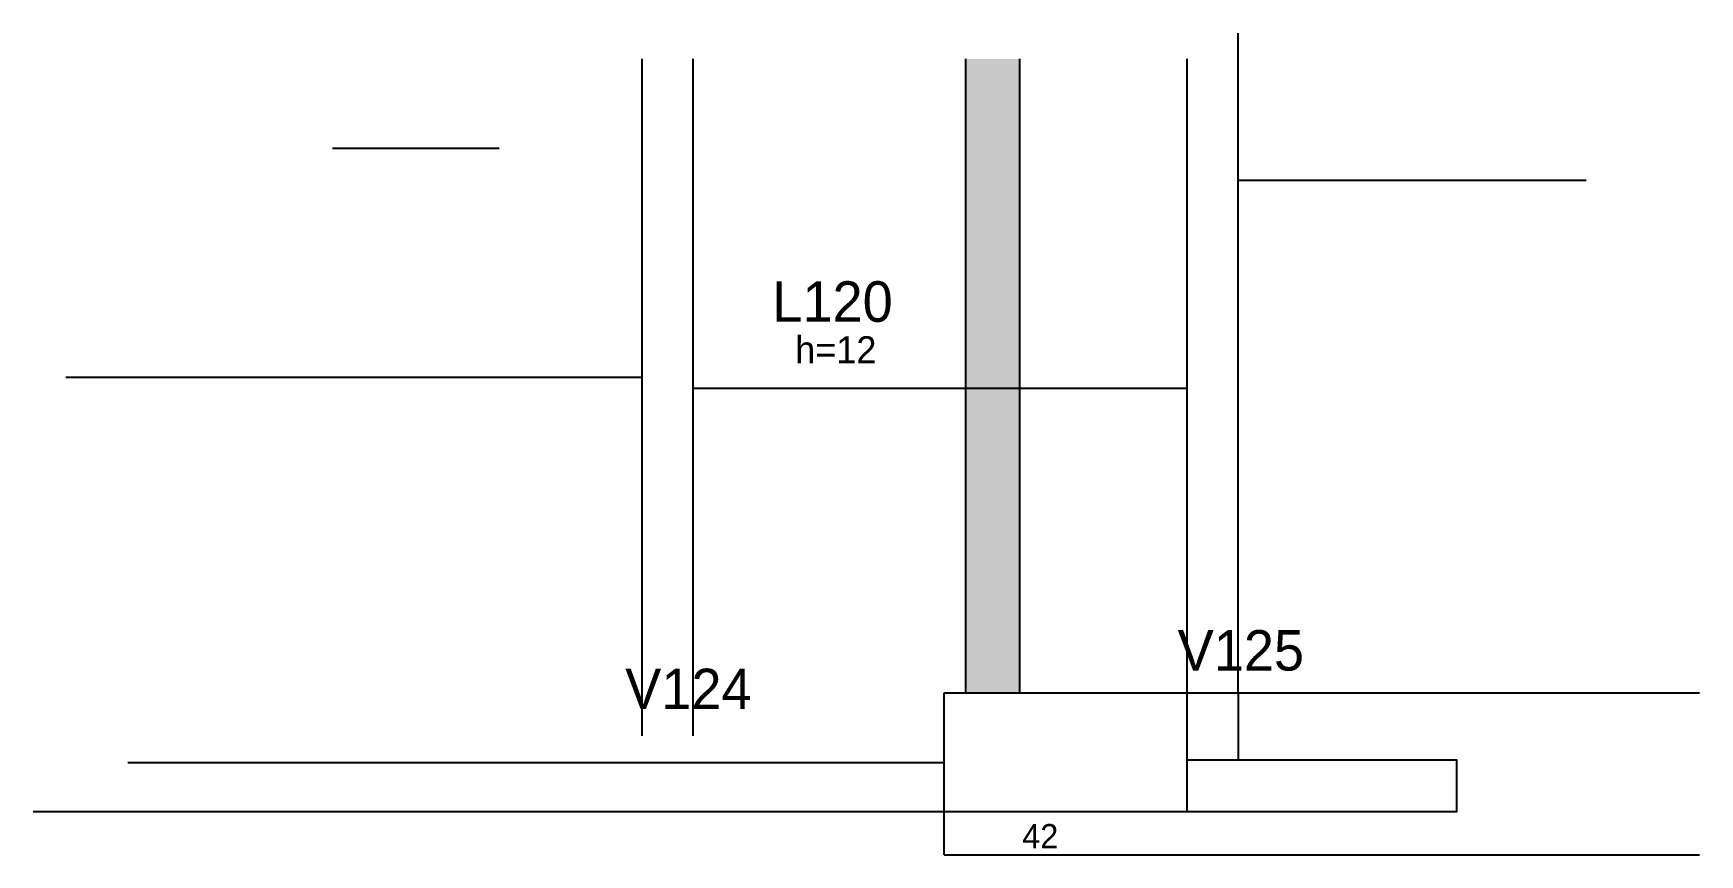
# Model space of a CAD drawing. Header units: metres. Extents: x 5223 to 5840, y 2028 to 2332.
import ezdxf

# ---------------------------------------------------------------- set-up
doc = ezdxf.new("R2010")
doc.units = ezdxf.units.M
for name, color, linetype in [('1', 7, 'Continuous'), ('3', 7, 'Continuous'), ('4', 7, 'Continuous'), ('7', 7, 'Continuous'), ('Hachura', 7, 'Continuous'), ('Painéis', 7, 'Continuous')]:
    doc.layers.add(name, color=color, linetype=linetype)

msp = doc.modelspace()

# ---------------------------------------------------------------- hatches: boundary and pattern name
at = {"layer": 'Hachura'}
h = msp.add_hatch(color=7, dxfattribs=at)
h.dxf.hatch_style = 1
h.paths.add_polyline_path([(5588.42, 2087.82), (5568.42, 2087.82), (5568.42, 2087.82), (5568.42, 2322.82), (5568.42, 2322.82), (5588.42, 2322.82), (5588.42, 2322.82), (5588.42, 2087.82)])

# ---------------------------------------------------------------- linework, layer by layer
at = {"layer": '1', "color": 7, "lineweight": 25}
for p, q in [((5560.42, 2087.82), (5840.42, 2087.82)), ((5560.42, 2027.82), (5560.42, 2087.82)), ((5560.42, 2027.82), (5840.42, 2027.82))]:
    msp.add_line(p, q, dxfattribs=at)
at = {"layer": '3', "color": 7, "lineweight": 25}
for p, q in [((5333.82, 2289.71), (5395.61, 2289.71)), ((5650.42, 2087.82), (5650.42, 2062.82)), ((5669.42, 2087.82), (5669.42, 2062.82))]:
    msp.add_line(p, q, dxfattribs=at)
for points in [[(5669.42, 2087.82), (5669.42, 2332.32)], [(5448.42, 2322.82), (5448.42, 2071.82)], [(5467.42, 2071.82), (5467.42, 2322.82)], [(5650.42, 2322.82), (5650.42, 2087.82)], [(5222.92, 2043.82), (5457.92, 2043.82)], [(5457.92, 2043.82), (5650.42, 2043.82)]]:
    msp.add_lwpolyline(points, dxfattribs=at)
at = {"layer": '7', "color": 7, "lineweight": 25}
msp.add_lwpolyline([(5650.42, 2043.82), (5750.42, 2043.82), (5750.42, 2062.82), (5650.42, 2062.82), (5650.42, 2043.82)], dxfattribs=at)
at = {"layer": 'Painéis', "color": 7, "lineweight": 25}
for p, q in [((5568.42, 2322.82), (5568.42, 2087.82)), ((5588.42, 2322.82), (5588.42, 2087.82)), ((5669.42, 2277.82), (5798.42, 2277.82)), ((5234.92, 2204.82), (5448.42, 2204.82)), ((5467.42, 2200.82), (5650.42, 2200.82)), ((5560.42, 2061.82), (5257.92, 2061.82))]:
    msp.add_line(p, q, dxfattribs=at)

# ---------------------------------------------------------------- texts
at = {"layer": '3', "color": 7, "lineweight": 25}
for s, height, p in [('h=12', 10, (5505.24, 2210.02)), ('42', 9, (5589.36, 2030.19))]:
    msp.add_text(s, height=height, dxfattribs=at).set_placement(p)
at = {"layer": '4', "color": 7, "lineweight": 25}
for s, p in [('L120', (5496.78, 2225.38)), ('V125', (5646.98, 2096.07)), ('V124', (5442.26, 2081.77))]:
    msp.add_text(s, height=15, dxfattribs=at).set_placement(p)

doc.saveas('drawing.dxf')
